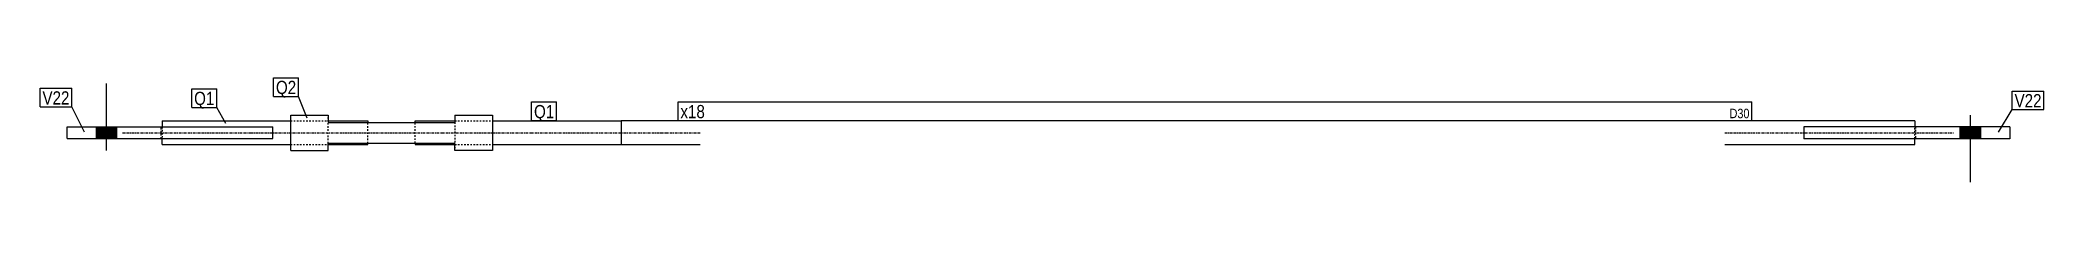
# Model space of a CAD drawing. Header units: millimetres. Extents: x 8 to 11438, y -13 to 422.
# Drawn here: x 8906 to 11438, y -13 to 119 of the extents above.
import ezdxf

# ---------------------------------------------------------------- set-up
doc = ezdxf.new("R2010")
doc.units = ezdxf.units.MM
doc.linetypes.add('DXK_LINE_DOT2', pattern=[3.9198, 1.9599, -1.9599])
doc.linetypes.add('DXK_LINE_DOT3', pattern=[5.9187, 2.979, -0.9799, 0.9799, -0.9799])
doc.layers.add('STÅL', color=7, linetype='Continuous')
doc.layers.add('TEKST', color=7, linetype='Continuous')
doc.styles.add('Arial Narrow', font='ARIALN.TTF', dxfattribs={"height": 0.2})

msp = doc.modelspace()

# ---------------------------------------------------------------- hatches: boundary and pattern name
at = {"layer": 'STÅL', "linetype": 'Continuous'}
for points in [[(8977.4, 42.1), (9003.4, 42.1), (9003.4, 57.1), (8977.4, 57.1)], [(8977.4, 42.1), (9003.4, 42.1), (9003.4, 57.1), (8977.4, 57.1)], [(11358, 57), (11332, 57), (11332, 42), (11358, 42)], [(11358, 57), (11332, 57), (11332, 42), (11358, 42)]]:
    msp.add_hatch(color=96, dxfattribs=at).paths.add_polyline_path(points)

# ---------------------------------------------------------------- linework, layer by layer
at = {"layer": 'STÅL', "color": 96, "linetype": 'Continuous'}
for p, q in [((8990.4, 27.1), (8990.4, 112.1)), ((8990.4, 27.1), (8990.4, 112.1)), ((8977.4, 42.1), (8977.4, 57.1)), ((8977.4, 42.1), (8977.4, 57.1)), ((9003.4, 42.1), (9003.4, 57.1)), ((9003.4, 42.1), (9003.4, 57.1)), ((11332, 57), (11332, 42)), ((11332, 57), (11332, 42)), ((11345, 72), (11345, -13)), ((11345, 72), (11345, -13)), ((11358, 57), (11358, 42)), ((11358, 57), (11358, 42))]:
    msp.add_line(p, q, dxfattribs=at)
at = {"layer": 'STÅL', "color": 2, "linetype": 'Continuous'}
for p, q in [((8940.4, 42.1), (8940.4, 57.1)), ((8940.4, 57.1), (9200.4, 57.1)), ((9060.4, 64.5), (9222.9, 64.5)), ((9060.4, 64.5), (9060.4, 57.1)), ((9200.4, 42.1), (9200.4, 57.1)), ((9222.9, 72), (9270.4, 72)), ((9222.9, 27), (9222.9, 72)), ((9270.4, 72), (9270.4, 62.7)), ((9270.4, 64.5), (9320.4, 64.5)), ((9270.4, 62.7), (9430.4, 62.7)), ((9320.4, 64.5), (9320.4, 62.7)), ((9380.4, 64.5), (9430.4, 64.5)), ((9380.4, 62.7), (9380.4, 64.5)), ((9430.4, 72), (9477.9, 72)), ((9430.4, 72), (9430.4, 62.7)), ((9477.9, 72), (9477.9, 27)), ((9477.9, 64.5), (9640.4, 64.5)), ((9640.4, 64.5), (9640.4, 42)), ((9740.4, 64.5), (9640.4, 64.5)), ((9640.4, 64.5), (9640.4, 34.5)), ((11275, 64.5), (11035, 64.5)), ((11395, 57), (11135, 57)), ((11135, 57), (11135, 42)), ((11275, 64.5), (11275, 57)), ((11395, 57), (11395, 42)), ((8940.4, 42.1), (9200.4, 42.1)), ((9060.4, 34.5), (9060.4, 42.1)), ((9060.4, 34.5), (9222.9, 34.5)), ((9222.9, 27), (9270.4, 27)), ((9270.4, 36.3), (9430.4, 36.3)), ((9270.4, 27), (9270.4, 36.3)), ((9270.4, 34.5), (9320.4, 34.5)), ((9320.4, 34.5), (9320.4, 36.3)), ((9380.4, 36.3), (9380.4, 34.5)), ((9380.4, 34.5), (9430.4, 34.5)), ((9430.4, 27), (9430.4, 36.3)), ((9477.9, 27), (9430.4, 27)), ((9477.9, 34.5), (9640.4, 34.5)), ((9640.4, 42), (9640.4, 34.5)), ((9640.4, 34.5), (9740.4, 34.5)), ((11035, 34.5), (11275, 34.5)), ((11395, 42), (11135, 42)), ((11275, 34.5), (11275, 42))]:
    msp.add_line(p, q, dxfattribs=at)
at = {"layer": 'STÅL', "color": 7, "linetype": 'DXK_LINE_DOT2'}
for p, q in [((9059.4, 42.1), (9059.4, 57.1)), ((9060.4, 57.1), (9060.4, 42.1)), ((9222.9, 64.5), (9270.4, 64.5)), ((9270.4, 36.3), (9270.4, 69)), ((9320.4, 36.3), (9320.4, 62.7)), ((9380.4, 36.5), (9380.4, 62.7)), ((9430.4, 64.5), (9477.9, 64.5)), ((9430.4, 62.7), (9430.4, 30)), ((11275, 42), (11275, 57)), ((11276, 57), (11276, 42)), ((9222.9, 34.5), (9270.4, 34.5)), ((9380.4, 36.5), (9380.4, 36.3)), ((9430.4, 34.5), (9477.9, 34.5))]:
    msp.add_line(p, q, dxfattribs=at)
at = {"layer": 'STÅL', "color": 7, "linetype": 'DXK_LINE_DOT3'}
for p, q in [((9010.4, 49.5), (9172.9, 49.5)), ((9172.9, 49.5), (9330.4, 49.5)), ((9330.4, 49.5), (9690.4, 49.5)), ((9690.4, 49.5), (9740.4, 49.5)), ((11035, 49.5), (11325, 49.5))]:
    msp.add_line(p, q, dxfattribs=at)

# ---------------------------------------------------------------- wipeouts: each hides what was drawn before it
at = {"color": 0}
for points in [[(8943.4, 85.3), (8943.4, 102.8), (8909.3, 102.8), (8909.3, 85.3)], [(9126.5, 84.7), (9126.5, 102.2), (9100.9, 102.2), (9100.9, 84.7)], [(9229.9, 98.6), (9229.9, 116.1), (9204.3, 116.1), (9204.3, 98.6)], [(11435.3, 81.8), (11435.3, 99.3), (11401.2, 99.3), (11401.2, 81.8)]]:
    msp.add_wipeout(points, dxfattribs=at).dxf.layer = 'TEKST'

# ---------------------------------------------------------------- next in the draw order: wipeouts: each hides what was drawn before it
for points in [[(8943.4, 85.3), (8943.4, 102.8), (8909.3, 102.8), (8909.3, 85.3)], [(9126.5, 84.7), (9126.5, 102.2), (9100.9, 102.2), (9100.9, 84.7)], [(9229.9, 98.6), (9229.9, 116.1), (9204.3, 116.1), (9204.3, 98.6)], [(9555.9, 68), (9555.9, 85.5), (9530.4, 85.5), (9530.4, 68)], [(11035.9, 68), (11035.9, 85.5), (9715.4, 85.5), (9715.4, 68)], [(11435.3, 81.8), (11435.3, 99.3), (11401.2, 99.3), (11401.2, 81.8)]]:
    msp.add_wipeout(points, dxfattribs=at).dxf.layer = 'TEKST'

# ---------------------------------------------------------------- next in the draw order: linework, layer by layer
at = {"layer": 'TEKST', "color": 7, "linetype": 'Continuous'}
for p, q in [((8906.3, 105.8), (8946.4, 105.8)), ((8906.3, 82.3), (8906.3, 105.8)), ((8946.4, 82.3), (8946.4, 105.8)), ((9097.9, 105.2), (9129.5, 105.2)), ((9097.9, 81.7), (9097.9, 105.2)), ((9129.5, 81.7), (9129.5, 105.2)), ((9201.3, 119.1), (9232.9, 119.1)), ((9201.3, 95.6), (9201.3, 119.1)), ((9232.9, 95.6), (9232.9, 119.1)), ((11398.2, 102.3), (11438.3, 102.3)), ((11398.2, 78.8), (11398.2, 102.3)), ((11438.3, 78.8), (11438.3, 102.3)), ((8906.3, 82.3), (8946.4, 82.3)), ((8962.2, 50.3), (8946.4, 82.3)), ((9097.9, 81.7), (9129.5, 81.7)), ((9140.9, 61.1), (9129.5, 81.7)), ((9201.3, 95.6), (9232.9, 95.6)), ((9243.6, 68), (9232.9, 95.6)), ((11380.8, 50.2), (11398.2, 78.8)), ((11398.2, 78.8), (11438.3, 78.8))]:
    msp.add_line(p, q, dxfattribs=at)

# ---------------------------------------------------------------- next in the draw order: texts
at = {"layer": 'TEKST', "color": 3, "style": 'Arial Narrow'}
for s, p in [('V22', (8909.3, 85.3)), ('Q1', (9100.9, 84.7)), ('Q2', (9204.3, 98.6)), ('V22', (11401.2, 81.8))]:
    msp.add_text(s, height=16.7, dxfattribs=at).set_placement(p)

# ---------------------------------------------------------------- next in the draw order: wipeouts: each hides what was drawn before it
at = {"color": 0}
for points in [[(9555.9, 68), (9555.9, 85.5), (9530.4, 85.5), (9530.4, 68)], [(11035.9, 68), (11035.9, 85.5), (9715.4, 85.5), (9715.4, 68)]]:
    msp.add_wipeout(points, dxfattribs=at).dxf.layer = 'TEKST'

# ---------------------------------------------------------------- next in the draw order: linework, layer by layer
at = {"layer": 'TEKST', "color": 7, "linetype": 'Continuous'}
for p, q in [((9527.4, 88.5), (9558.9, 88.5)), ((9527.4, 65), (9527.4, 88.5)), ((9558.9, 65), (9558.9, 88.5)), ((9712.4, 65), (9712.4, 88.5)), ((9527.4, 65), (9558.9, 65))]:
    msp.add_line(p, q, dxfattribs=at)

# ---------------------------------------------------------------- next in the draw order: texts
at = {"layer": 'TEKST', "color": 3, "style": 'Arial Narrow'}
for s, p in [('Q1', (9530.4, 68)), ('x18', (9715.4, 68))]:
    msp.add_text(s, height=16.7, dxfattribs=at).set_placement(p)

# ---------------------------------------------------------------- next in the draw order: wipeouts: each hides what was drawn before it
at = {"color": 0}
msp.add_wipeout([(11066.3, 68), (11066.3, 80.5), (11041.1, 80.5), (11041.1, 68)], dxfattribs=at).dxf.layer = 'TEKST'

# ---------------------------------------------------------------- next in the draw order: wipeouts: each hides what was drawn before it
msp.add_wipeout([(11066.3, 68), (11066.3, 80.5), (11041.1, 80.5), (11041.1, 68)], dxfattribs=at).dxf.layer = 'TEKST'

# ---------------------------------------------------------------- next in the draw order: linework, layer by layer
at = {"layer": 'TEKST', "color": 7, "linetype": 'Continuous'}
for p, q in [((9712.4, 88.5), (11069.3, 88.5)), ((11069.3, 65), (11069.3, 88.5)), ((9712.4, 65), (11069.3, 65))]:
    msp.add_line(p, q, dxfattribs=at)

# ---------------------------------------------------------------- next in the draw order: texts
at = {"layer": 'TEKST', "color": 3, "style": 'Arial Narrow'}
msp.add_text('D30', height=11.93, dxfattribs=at).set_placement((11041.1, 68))

doc.saveas('drawing.dxf')
